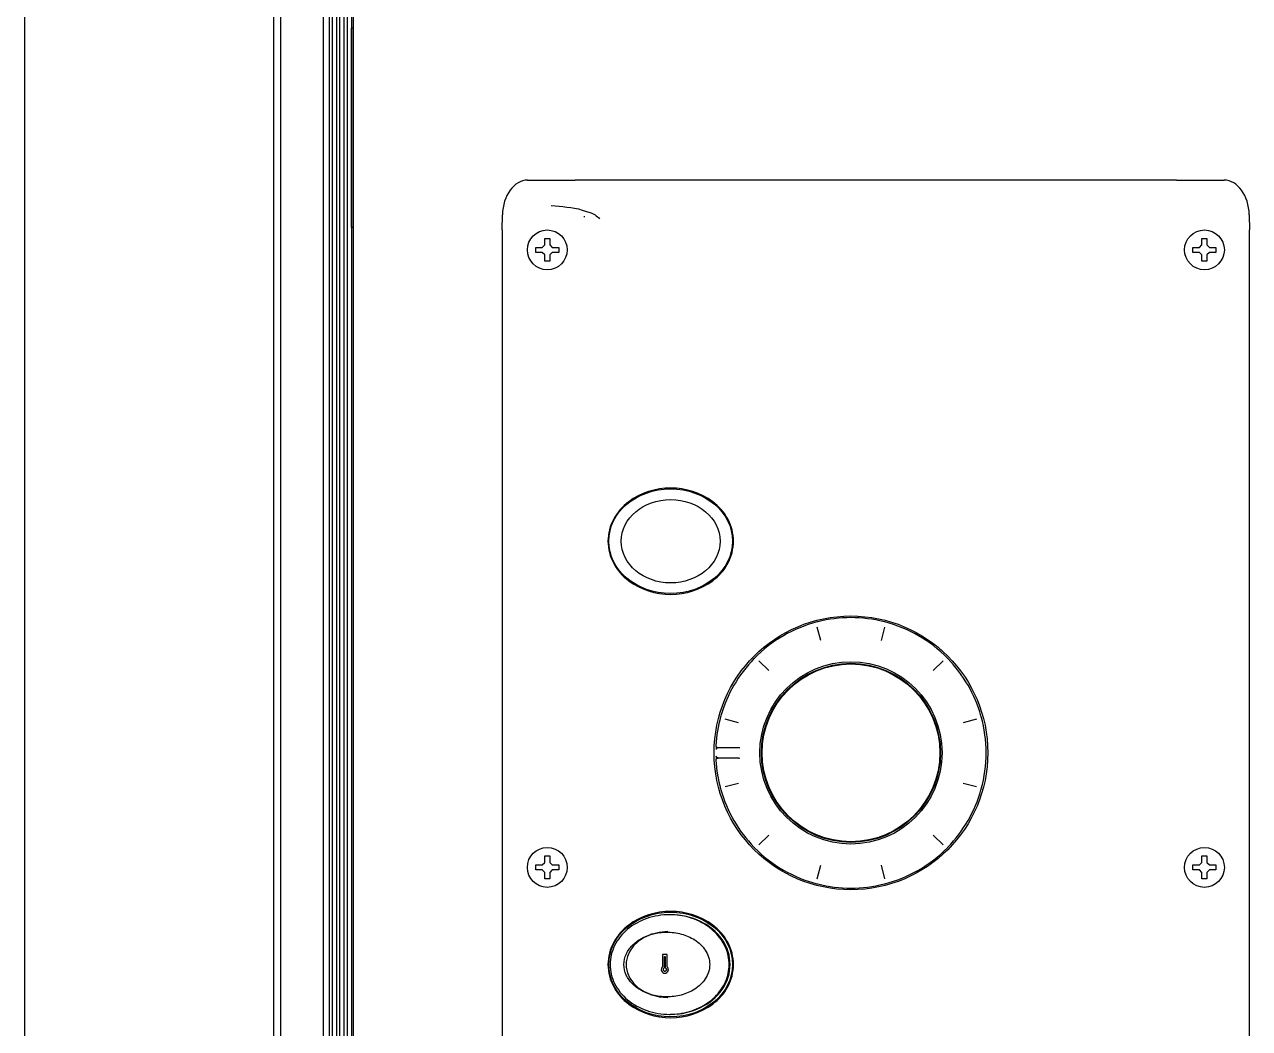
# Model space of a CAD drawing. Header units: millimetres. Extents: x 2355 to 9028, y 2010 to 7655.
# Drawn here: x 4087.8 to 4333.9, y 5290.3 to 5491.9 of the extents above; entities that cross this region are included whole.
import ezdxf

# ---------------------------------------------------------------- set-up
doc = ezdxf.new("R2010")
doc.units = ezdxf.units.MM
doc.header["$LTSCALE"] = 739.2
doc.layers.get('0').update_dxf_attribs({"linetype": 'CONTINUOUS'})
for name, color, linetype in [('ASSI', 7, 'CONTINUOUS'), ('CURVE', 7, 'CONTINUOUS'), ('GEOM', 7, 'CONTINUOUS')]:
    doc.layers.add(name, color=color, linetype=linetype)

msp = doc.modelspace()

# ---------------------------------------------------------------- linework, layer by layer
at = {"color": 7, "linetype": 'Continuous'}
for p, q in [((4087.85, 5688.12), (4087.85, 4053.12)), ((4137.85, 5640.8), (4137.85, 4053.12)), ((4147.85, 5628.87), (4147.85, 4901.13)), ((4149.04, 5579.03), (4149.04, 4915.83)), ((4153.51, 5578.13), (4153.51, 4902.38)), ((4149.66, 5577.23), (4149.66, 4915.95)), ((4150.53, 5575.76), (4150.53, 4915.95)), ((4152.64, 5577.76), (4152.64, 4915.85)), ((4151.15, 5574.98), (4151.15, 4915.95)), ((4152.02, 5574.79), (4152.02, 4915.95)), ((4191.85, 5447.12), (4192.35, 5447.62)), ((4192.35, 5447.62), (4192.35, 5448.92)), ((4192.35, 5448.92), (4193.35, 5448.92)), ((4193.35, 5448.92), (4193.35, 5447.62)), ((4193.35, 5447.62), (4193.85, 5447.12)), ((4323.85, 5447.12), (4324.35, 5447.62)), ((4324.35, 5447.62), (4324.35, 5448.92)), ((4324.35, 5448.92), (4325.35, 5448.92)), ((4325.35, 5448.92), (4325.35, 5447.62)), ((4325.35, 5447.62), (4325.85, 5447.12)), ((4190.55, 5446.12), (4190.55, 5447.12)), ((4190.55, 5447.12), (4191.85, 5447.12)), ((4191.85, 5446.12), (4190.55, 5446.12)), ((4192.35, 5445.62), (4191.85, 5446.12)), ((4192.35, 5444.32), (4192.35, 5445.62)), ((4193.85, 5446.12), (4193.35, 5445.62)), ((4193.35, 5445.62), (4193.35, 5444.32)), ((4193.85, 5447.12), (4195.15, 5447.12)), ((4195.15, 5446.12), (4193.85, 5446.12)), ((4195.15, 5447.12), (4195.15, 5446.12)), ((4322.55, 5446.12), (4322.55, 5447.12)), ((4322.55, 5447.12), (4323.85, 5447.12)), ((4323.85, 5446.12), (4322.55, 5446.12)), ((4324.35, 5445.62), (4323.85, 5446.12)), ((4324.35, 5444.32), (4324.35, 5445.62)), ((4325.85, 5446.12), (4325.35, 5445.62)), ((4325.35, 5445.62), (4325.35, 5444.32)), ((4325.85, 5447.12), (4327.15, 5447.12)), ((4327.15, 5446.12), (4325.85, 5446.12)), ((4327.15, 5447.12), (4327.15, 5446.12)), ((4193.35, 5444.32), (4192.35, 5444.32)), ((4325.35, 5444.32), (4324.35, 5444.32)), ((4192.35, 5323.62), (4192.35, 5324.92)), ((4192.35, 5324.92), (4193.35, 5324.92)), ((4193.35, 5324.92), (4193.35, 5323.62)), ((4324.35, 5323.62), (4324.35, 5324.92)), ((4324.35, 5324.92), (4325.35, 5324.92)), ((4325.35, 5324.92), (4325.35, 5323.62)), ((4190.55, 5322.12), (4190.55, 5323.12)), ((4190.55, 5323.12), (4191.85, 5323.12)), ((4191.85, 5322.12), (4190.55, 5322.12)), ((4191.85, 5323.12), (4192.35, 5323.62)), ((4192.35, 5321.62), (4191.85, 5322.12)), ((4193.35, 5323.62), (4193.85, 5323.12)), ((4193.85, 5322.12), (4193.35, 5321.62)), ((4193.85, 5323.12), (4195.15, 5323.12)), ((4195.15, 5322.12), (4193.85, 5322.12)), ((4195.15, 5323.12), (4195.15, 5322.12)), ((4322.55, 5322.12), (4322.55, 5323.12)), ((4322.55, 5323.12), (4323.85, 5323.12)), ((4323.85, 5322.12), (4322.55, 5322.12)), ((4323.85, 5323.12), (4324.35, 5323.62)), ((4324.35, 5321.62), (4323.85, 5322.12)), ((4325.35, 5323.62), (4325.85, 5323.12)), ((4325.85, 5322.12), (4325.35, 5321.62)), ((4325.85, 5323.12), (4327.15, 5323.12)), ((4327.15, 5322.12), (4325.85, 5322.12)), ((4327.15, 5323.12), (4327.15, 5322.12)), ((4192.35, 5320.32), (4192.35, 5321.62)), ((4193.35, 5320.32), (4192.35, 5320.32)), ((4193.35, 5321.62), (4193.35, 5320.32)), ((4324.35, 5320.32), (4324.35, 5321.62)), ((4325.35, 5320.32), (4324.35, 5320.32)), ((4325.35, 5321.62), (4325.35, 5320.32)), ((4219.42, 5312.98), (4219.39, 5312.98))]:
    msp.add_line(p, q, dxfattribs=at)
at = {"linetype": 'Continuous'}
msp.add_line((4153.85, 5687.52), (4153.85, 4025.22), dxfattribs=at)
at = {"color": 7, "linetype": 'Continuous'}
msp.add_lwpolyline([(4217.05, 5309.72), (4215.3, 5309.57), (4213.69, 5309.16), (4212.3, 5308.54), (4211.12, 5307.76), (4210.16, 5306.85), (4209.44, 5305.83), (4208.96, 5304.76), (4208.72, 5303.66), (4208.72, 5302.57), (4208.96, 5301.47), (4209.44, 5300.4), (4210.16, 5299.39), (4211.12, 5298.47), (4212.3, 5297.69), (4213.69, 5297.08), (4215.3, 5296.66), (4217.05, 5296.52)], dxfattribs=at)
for centre, radius, start, end in [((4217.43, 5298.86), 14.25, 89.1806, 89.9999), ((4217.43, 5298.87), 14.25, 82.0769, 89.1838), ((4216.68, 5299.2), 10.4, 105.9787, 107.3299), ((4216.72, 5299.06), 10.54, 104.8047, 105.9794), ((4216.68, 5307.04), 10.4, 252.6486, 254.0369), ((4216.72, 5307.17), 10.54, 254.0362, 255.2532), ((4217.43, 5307.37), 14.25, 270.0001, 270.8196), ((4217.43, 5307.37), 14.25, 270.8169, 277.696), ((4217.45, 5307.23), 14.11, 277.7048, 277.9)]:
    msp.add_arc(centre, radius, start, end, dxfattribs=at)
msp.add_ellipse((4217.63, 5303.12), major_axis=(11.95, 0), ratio=0.836553, start_param=4.712389, end_param=7.853982, dxfattribs=at)
for points, knots in [([(4217.43, 5313.12), (4215.88, 5313.12), (4212.83, 5312.62), (4208.88, 5310.47), (4206.14, 5307.16), (4205.48, 5304.43), (4205.48, 5303.12)], [0, 0, 0, 0, 0.270154, 0.528972, 0.770852, 1, 1, 1, 1]), ([(4229.38, 5303.12), (4229.38, 5304.29), (4228.86, 5306.71), (4226.66, 5309.79), (4223.39, 5312.02), (4220.78, 5312.79), (4219.42, 5312.98)], [0, 0, 0, 0, 0.231184, 0.472978, 0.730138, 1, 1, 1, 1]), ([(4208.26, 5303.12), (4208.26, 5303.84), (4208.6, 5305.3), (4209.89, 5307.07), (4211.61, 5308.36), (4212.92, 5308.92), (4213.59, 5309.13)], [0, 0, 0, 0, 0.253851, 0.505276, 0.753701, 1, 1, 1, 1]), ([(4216.87, 5309.62), (4217.84, 5309.62), (4219.81, 5309.37), (4222.56, 5308.21), (4224.43, 5306.47), (4225.32, 5304.64), (4225.48, 5303.62), (4225.48, 5303.12)], [0, 0, 0, 0, 0.246381, 0.494097, 0.744269, 0.871684, 1, 1, 1, 1]), ([(4205.48, 5303.12), (4205.48, 5301.81), (4206.14, 5299.08), (4208.88, 5295.77), (4212.83, 5293.61), (4215.88, 5293.12), (4217.43, 5293.12)], [0, 0, 0, 0, 0.229148, 0.471028, 0.729846, 1, 1, 1, 1]), ([(4213.58, 5297.11), (4212.91, 5297.32), (4211.61, 5297.88), (4209.88, 5299.17), (4208.6, 5300.94), (4208.26, 5302.39), (4208.26, 5303.12)], [0, 0, 0, 0, 0.246299, 0.494725, 0.74615, 1, 1, 1, 1]), ([(4225.48, 5303.12), (4225.48, 5302.61), (4225.32, 5301.59), (4224.43, 5299.77), (4222.56, 5298.03), (4219.81, 5296.87), (4217.84, 5296.62), (4216.87, 5296.62)], [0, 0, 0, 0, 0.128317, 0.255731, 0.505903, 0.753619, 1, 1, 1, 1]), ([(4219.39, 5293.25), (4220.74, 5293.44), (4223.36, 5294.2), (4226.65, 5296.43), (4228.86, 5299.52), (4229.38, 5301.94), (4229.38, 5303.12)], [0, 0, 0, 0, 0.269878, 0.527069, 0.76886, 1, 1, 1, 1])]:
    msp.add_open_spline(points, degree=3, knots=knots, dxfattribs=at)
for points in [[(4214.03, 5309.25), (4214.95, 5309.5), (4215.92, 5309.62), (4216.87, 5309.62)], [(4216.87, 5296.62), (4215.92, 5296.62), (4214.96, 5296.74), (4214.04, 5296.98)]]:
    msp.add_open_spline(points, degree=3, dxfattribs=at)
at = {"layer": 'ASSI', "color": 7, "linetype": 'Continuous'}
for centre in [(4192.85, 5446.62), (4324.85, 5446.62), (4192.85, 5322.62), (4324.85, 5322.62)]:
    msp.add_circle(centre, 4, dxfattribs=at)
at = {"layer": 'CURVE', "color": 40, "linetype": 'Continuous'}
msp.add_circle((4253.85, 5345.62), 27.49, dxfattribs=at)
at = {"layer": 'GEOM', "color": 7, "linetype": 'Continuous'}
for p, q in [((4139.35, 4891.42), (4139.35, 5530.12)), ((4153.55, 5451.12), (4153.55, 5491.12)), ((4153.85, 5491.12), (4153.55, 5491.12)), ((4188.91, 5460.62), (4198.47, 5460.62)), ((4319.23, 5460.62), (4328.79, 5460.62)), ((4183.8, 5450.63), (4183.85, 5453.63)), ((4199.85, 5454.62), (4201.42, 5454.14)), ((4200.28, 5453.37), (4200.26, 5453.18)), ((4333.85, 5453.63), (4333.9, 5450.63)), ((4153.85, 5451.12), (4153.55, 5451.12)), ((4183.8, 5450.63), (4183.8, 5450.51)), ((4183.8, 5450.51), (4183.8, 5070.72)), ((4333.9, 5450.51), (4333.9, 5450.63)), ((4333.9, 5070.72), (4333.9, 5450.51)), ((4247.13, 5371.93), (4247.04, 5371.91)), ((4260.66, 5371.91), (4260.57, 5371.93)), ((4247.8, 5368.18), (4247.08, 5370.87)), ((4260.62, 5370.87), (4259.9, 5368.18)), ((4234.41, 5364.57), (4234.38, 5364.53)), ((4234.42, 5364.59), (4234.41, 5364.57)), ((4234.48, 5364.66), (4234.42, 5364.59)), ((4235.36, 5364.1), (4237.33, 5362.14)), ((4270.37, 5362.14), (4272.34, 5364.1)), ((4273.28, 5364.59), (4273.22, 5364.66)), ((4227.71, 5352.96), (4227.67, 5352.87)), ((4231.28, 5351.66), (4228.6, 5352.38)), ((4279.1, 5352.38), (4276.42, 5351.66)), ((4280.03, 5352.87), (4279.99, 5352.96)), ((4227.13, 5346.67), (4231.3, 5346.67)), ((4231.3, 5344.57), (4227.13, 5344.57)), ((4228.6, 5338.85), (4231.28, 5339.57)), ((4276.42, 5339.57), (4279.1, 5338.85)), ((4227.67, 5338.37), (4227.71, 5338.28)), ((4279.99, 5338.28), (4280.03, 5338.37)), ((4237.33, 5329.1), (4235.36, 5327.13)), ((4272.34, 5327.13), (4270.37, 5329.1)), ((4234.42, 5326.65), (4234.48, 5326.57)), ((4273.22, 5326.57), (4273.28, 5326.65)), ((4273.28, 5326.65), (4273.29, 5326.67)), ((4273.29, 5326.67), (4273.32, 5326.7)), ((4247.08, 5320.36), (4247.8, 5323.05)), ((4259.9, 5323.05), (4260.62, 5320.36)), ((4247.04, 5319.32), (4247.13, 5319.31)), ((4260.57, 5319.31), (4260.66, 5319.32)), ((4215.99, 5305.12), (4215.99, 5302.68)), ((4215.99, 5305.12), (4215.99, 5302.68)), ((4216.94, 5305.12), (4215.99, 5305.12)), ((4216.94, 5302.68), (4216.94, 5305.12)), ((4215.99, 5302.68), (4215.99, 5302.68)), ((4216.37, 5302.45), (4216.37, 5304.72)), ((4216.37, 5304.72), (4216.56, 5304.72)), ((4216.56, 5304.72), (4216.56, 5302.45)), ((4216.56, 5304.72), (4216.56, 5302.45)), ((4216.56, 5302.45), (4216.56, 5302.45)), ((4216.47, 5301.77), (4216.47, 5301.77))]:
    msp.add_line(p, q, dxfattribs=at)
at = {"layer": 'GEOM', "linetype": 'Continuous'}
msp.add_line((4319.23, 5460.62), (4198.47, 5460.62), dxfattribs=at)
at = {"layer": 'GEOM', "color": 7, "linetype": 'Continuous'}
for points in [[(4247.2, 5371.94), (4247.16, 5371.93), (4247.13, 5371.93)], [(4260.57, 5371.93), (4260.54, 5371.93), (4260.49, 5371.94)], [(4273.32, 5364.53), (4273.29, 5364.57), (4273.28, 5364.59)], [(4227.73, 5353.02), (4227.72, 5352.98), (4227.71, 5352.96)], [(4279.99, 5352.96), (4279.98, 5352.98), (4279.97, 5353.02)], [(4227.71, 5338.28), (4227.72, 5338.25), (4227.73, 5338.21)], [(4279.97, 5338.21), (4279.98, 5338.25), (4279.99, 5338.28)], [(4234.38, 5326.7), (4234.41, 5326.67), (4234.42, 5326.65)], [(4247.13, 5319.31), (4247.16, 5319.3), (4247.2, 5319.3)], [(4260.49, 5319.3), (4260.54, 5319.3), (4260.57, 5319.31)]]:
    msp.add_lwpolyline(points, dxfattribs=at)
for radius in [27.49, 18.3, 17.98, 17.85]:
    msp.add_circle((4253.85, 5345.62), radius, dxfattribs=at)
for centre, radius, start, end in [((4253.85, 5345.62), 27.16, 104.5194, 135.4806), ((4253.85, 5345.62), 27.15, 75.8321, 104.1679), ((4253.85, 5345.62), 27.16, 44.5194, 75.4806), ((4253.85, 5345.62), 27.15, 135.8321, 164.1679), ((4253.85, 5345.62), 27.15, 15.8321, 44.1679), ((4253.85, 5345.62), 27.16, 164.5194, 176.8941), ((4253.85, 5345.62), 27.16, 344.5194, 15.4806), ((4227.13, 5347.07), 0.403, 176.9672, 195.441), ((4227.13, 5347.07), 0.402, 195.5526, 213.6053), ((4227.13, 5344.17), 0.403, 164.559, 183.0328), ((4227.13, 5344.17), 0.402, 146.3946, 164.4475), ((4227.13, 5347.07), 0.403, 251.4477, 269.9279), ((4227.13, 5344.16), 0.403, 90.0721, 108.5523), ((4227.18, 5346.26), 0.403, 97.9279, 112.0786), ((4227.18, 5344.97), 0.403, 247.9214, 262.0721), ((4227.18, 5346.27), 0.398, 90.0245, 97.9607), ((4227.18, 5344.97), 0.398, 262.0393, 269.9755), ((4231.3, 5345.62), 1.05, 76.7215, 90), ((4231.3, 5345.62), 1.05, 270, 283.2966), ((4253.85, 5345.62), 27.16, 183.1059, 195.4806), ((4253.85, 5345.62), 27.15, 195.8321, 224.1679), ((4253.85, 5345.62), 27.15, 315.8321, 344.1679), ((4253.85, 5345.62), 27.16, 224.5194, 255.4806), ((4253.85, 5345.62), 27.16, 284.5194, 315.4806), ((4253.85, 5345.62), 27.15, 255.8321, 284.1679)]:
    msp.add_arc(centre, radius, start, end, dxfattribs=at)
for centre, major_axis, start_param, end_param in [((4188.85, 5453.55), (0.12, 7.07), 0.012341, 1.569387), ((4328.85, 5453.55), (-0.12, 7.07), -1.569387, -0.012341)]:
    msp.add_ellipse(centre, major_axis=major_axis, ratio=0.707053, start_param=start_param, end_param=end_param, dxfattribs=at)
for centre, major_axis, ratio in [((4217.63, 5388.12), (12.43, 0), 0.844597), ((4217.63, 5388.12), (9.92, 0), 0.844113), ((4217.63, 5303.12), (12.43, 0), 0.844597)]:
    msp.add_ellipse(centre, major_axis=major_axis, ratio=ratio, dxfattribs=at)
for points in [[(4193.65, 5455.5), (4195.73, 5455.31), (4197.86, 5455.23), (4199.85, 5454.62)], [(4201.42, 5454.14), (4202.15, 5453.91), (4202.82, 5453.44), (4203.33, 5452.88)], [(4226.79, 5346.85), (4226.84, 5346.77), (4226.92, 5346.72), (4227, 5346.69)], [(4227.03, 5346.64), (4226.9, 5346.58), (4226.79, 5346.42), (4226.78, 5346.28)], [(4227.03, 5344.6), (4226.9, 5344.65), (4226.79, 5344.81), (4226.78, 5344.96)], [(4227, 5344.55), (4226.92, 5344.52), (4226.84, 5344.46), (4226.79, 5344.39)]]:
    msp.add_open_spline(points, degree=3, dxfattribs=at)
for points, knots in [([(4230.26, 5388.12), (4230.26, 5389.66), (4229.44, 5392.79), (4225.27, 5397.37), (4217.65, 5399.72), (4210.03, 5397.37), (4205.87, 5392.78), (4205.05, 5389.66), (4205.05, 5388.12)], [0, 0, 0, 0, 0.128191, 0.254672, 0.499999, 0.745328, 0.871807, 1, 1, 1, 1]), ([(4205.05, 5388.12), (4205.05, 5386.57), (4205.87, 5383.45), (4210.03, 5378.87), (4217.65, 5376.51), (4225.27, 5378.87), (4229.44, 5383.45), (4230.26, 5386.57), (4230.26, 5388.12)], [0, 0, 0, 0, 0.128182, 0.254671, 0.500001, 0.745326, 0.871815, 1, 1, 1, 1]), ([(4226.79, 5346.85), (4226.79, 5346.78), (4226.79, 5346.65), (4226.77, 5346.46), (4226.8, 5346.38), (4226.77, 5346.28), (4226.78, 5346.28)], [0, 0, 0, 0, 0.365097, 0.679957, 0.908256, 1, 1, 1, 1]), ([(4226.78, 5344.96), (4226.77, 5344.96), (4226.8, 5344.86), (4226.77, 5344.77), (4226.79, 5344.58), (4226.79, 5344.46), (4226.79, 5344.39)], [0, 0, 0, 0, 0.0911, 0.319356, 0.634475, 1, 1, 1, 1]), ([(4230.26, 5303.12), (4230.26, 5304.66), (4229.44, 5307.79), (4225.27, 5312.37), (4217.65, 5314.72), (4210.03, 5312.37), (4205.87, 5307.78), (4205.05, 5304.66), (4205.05, 5303.12)], [0, 0, 0, 0, 0.128191, 0.254672, 0.499999, 0.745328, 0.871807, 1, 1, 1, 1]), ([(4205.05, 5303.12), (4205.05, 5301.57), (4205.87, 5298.45), (4210.03, 5293.87), (4217.65, 5291.51), (4225.27, 5293.87), (4229.44, 5298.45), (4230.26, 5301.57), (4230.26, 5303.12)], [0, 0, 0, 0, 0.128182, 0.254671, 0.500001, 0.745326, 0.871815, 1, 1, 1, 1]), ([(4215.99, 5302.68), (4215.88, 5302.58), (4215.72, 5302.3), (4215.75, 5301.84), (4216.03, 5301.46), (4216.32, 5301.37), (4216.47, 5301.37)], [0, 0, 0, 0, 0.251431, 0.505692, 0.755809, 1, 1, 1, 1]), ([(4215.99, 5302.68), (4215.88, 5302.58), (4215.73, 5302.3), (4215.76, 5301.84), (4216.03, 5301.46), (4216.33, 5301.37), (4216.47, 5301.37)], [0, 0, 0, 0, 0.251439, 0.505688, 0.755802, 1, 1, 1, 1]), ([(4216.37, 5302.45), (4216.29, 5302.43), (4216.16, 5302.32), (4216.11, 5302.06), (4216.22, 5301.83), (4216.39, 5301.77), (4216.47, 5301.77)], [0, 0, 0, 0, 0.247935, 0.502386, 0.754799, 1, 1, 1, 1]), ([(4216.47, 5301.37), (4216.61, 5301.37), (4216.9, 5301.46), (4217.18, 5301.84), (4217.21, 5302.3), (4217.05, 5302.58), (4216.94, 5302.68)], [0, 0, 0, 0, 0.244191, 0.494308, 0.748569, 1, 1, 1, 1]), ([(4216.56, 5302.45), (4216.64, 5302.43), (4216.78, 5302.32), (4216.83, 5302.06), (4216.71, 5301.83), (4216.55, 5301.77), (4216.47, 5301.77)], [0, 0, 0, 0, 0.247949, 0.502384, 0.754815, 1, 1, 1, 1]), ([(4216.47, 5301.77), (4216.54, 5301.77), (4216.71, 5301.83), (4216.82, 5302.06), (4216.77, 5302.32), (4216.64, 5302.43), (4216.56, 5302.45)], [0, 0, 0, 0, 0.245201, 0.497614, 0.752065, 1, 1, 1, 1])]:
    msp.add_open_spline(points, degree=3, knots=knots, dxfattribs=at)

doc.saveas('drawing.dxf')
